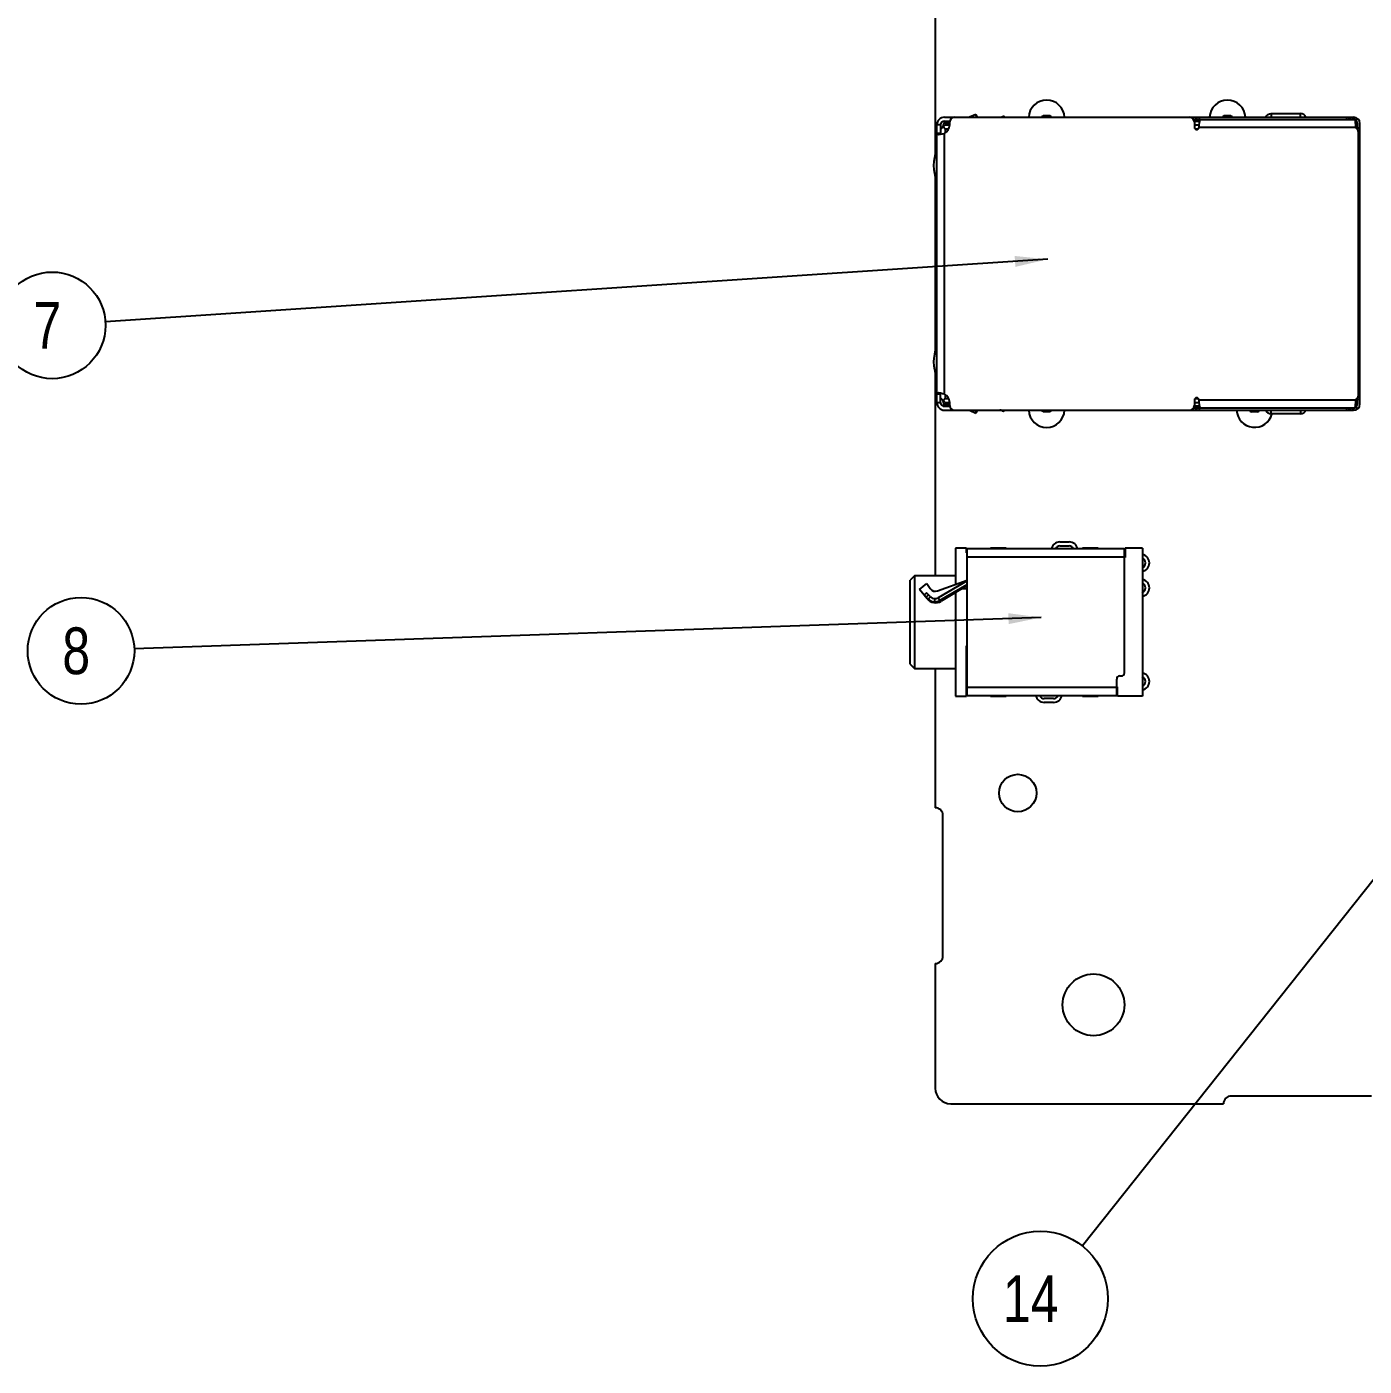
# Model space of a CAD drawing. Header units: millimetres. Extents: x 0 to 841, y 0 to 594.
# Drawn here: x 142.1 to 227.9, y 335.1 to 421 of the extents above; entities that cross this region are included whole.
import ezdxf

# ---------------------------------------------------------------- set-up
doc = ezdxf.new("R2010")
doc.units = ezdxf.units.MM
doc.header["$LTSCALE"] = 46.255
doc.layers.get('0').update_dxf_attribs({"linetype": 'CONTINUOUS'})
doc.layers.add('ASSEM_MEM', color=7, linetype='CONTINUOUS')
doc.layers.add('DETAIL', color=7, linetype='CONTINUOUS')
doc.styles.get("Standard").update_dxf_attribs({"font": 'txt', "width": 0.8})
doc.dimstyles.get("Standard").update_dxf_attribs({"dimtxt": 3, "dimasz": 2.1, "dimexe": 2, "dimexo": 1, "dimtad": 1, "dimzin": 0, "dimdsep": 46, "dimtxsty": 'STANDARD', "dimblk": '_FILLED', "dimblk1": '_FILLED', "dimblk2": '_FILLED', "dimcen": 0.09, "dimazin": 0, "dimtol": 1, "dimtp": 0.01, "dimtm": 0.01, "dimtfac": 1, "dimtofl": 0, "dimtmove": 0, "dimatfit": 3, "dimldrblk": '_FILLED', "dimfxl": 1, "dimtolj": 1, "dimtzin": 0, "dimarcsym": 0})

# ---------------------------------------------------------------- blocks, each defined once
blk = doc.blocks.new('_FILLED')
at = {"color": 0, "linetype": 'BYBLOCK'}
blk.add_solid([(0, 0), (-1, 0.167), (-1, -0.167)], dxfattribs=at)
blk = doc.blocks.new('BALLOON_BL10', base_point=(143.73, 401.868))
at = {"layer": 'DETAIL', "color": 7, "linetype": 'CONTINUOUS'}
blk.add_circle((143.73, 401.868), 3.421, dxfattribs=at)
at = {"layer": 'DETAIL', "color": 7, "linetype": 'CONTINUOUS', "insert": (142.53, 403.368), "char_height": 3, "width": 2.4, "attachment_point": 1, "line_spacing_factor": 0.9}
blk.add_mtext('7', dxfattribs=at)
blk = doc.blocks.new('BALLOON_BL11', base_point=(145.58, 380.989))
at = {"layer": 'DETAIL', "color": 7, "linetype": 'CONTINUOUS'}
blk.add_circle((145.58, 380.989), 3.421, dxfattribs=at)
at = {"layer": 'DETAIL', "color": 7, "linetype": 'CONTINUOUS', "insert": (144.38, 382.489), "char_height": 3, "width": 2.4, "attachment_point": 1, "line_spacing_factor": 0.9}
blk.add_mtext('8', dxfattribs=at)
blk = doc.blocks.new('BALLOON_BL17', base_point=(207.139, 339.42))
at = {"layer": 'DETAIL', "color": 7, "linetype": 'CONTINUOUS'}
blk.add_circle((207.139, 339.42), 4.33, dxfattribs=at)
at = {"layer": 'DETAIL', "color": 7, "linetype": 'CONTINUOUS', "insert": (204.739, 340.92), "char_height": 3, "width": 4.8, "attachment_point": 1, "line_spacing_factor": 0.9}
blk.add_mtext('14', dxfattribs=at)

msp = doc.modelspace()

# ---------------------------------------------------------------- linework, layer by layer
at = {"layer": 'ASSEM_MEM', "color": 3, "linetype": 'CONTINUOUS'}
for p, q in [((200.39, 422.575), (200.39, 412.802)), ((200.39, 411.448), (200.39, 400.202)), ((200.39, 398.848), (200.39, 385.825)), ((200.39, 379.825), (200.39, 370.925)), ((200.89, 361.425), (200.89, 370.425)), ((200.39, 360.925), (200.39, 352.925)), ((228.39, 352.425), (219.39, 352.425)), ((201.39, 351.925), (218.89, 351.925))]:
    msp.add_line(p, q, dxfattribs=at)
at = {"layer": 'ASSEM_MEM', "color": 7, "linetype": 'CONTINUOUS'}
for p, q in [((200.99, 415.225), (227.24, 415.225)), ((203.008, 415.407), (202.602, 415.225)), ((203.008, 415.407), (203.069, 415.27)), ((203.059, 415.225), (203.008, 415.407)), ((203.069, 415.27), (203.075, 415.225)), ((204.855, 415.225), (204.774, 415.315)), ((207.34, 415.325), (207.74, 415.325)), ((216.919, 415.225), (216.919, 415.146)), ((216.974, 415.075), (227.29, 415.075)), ((217.115, 415.075), (217.115, 415.225)), ((217.165, 415.225), (217.165, 415.075)), ((217.36, 415.075), (217.36, 415.225)), ((217.4, 415.051), (217.42, 415.075)), ((218.94, 415.325), (219.34, 415.325)), ((221.94, 415.457), (221.94, 415.225)), ((221.94, 415.457), (223.84, 415.457)), ((223.84, 415.225), (223.84, 415.457)), ((226.786, 415.225), (226.786, 415.075)), ((226.963, 415.075), (226.963, 415.225)), ((227.016, 415.225), (227.016, 415.075)), ((227.193, 415.075), (227.193, 415.225)), ((227.24, 415.225), (227.24, 415.075)), ((227.44, 415.025), (227.44, 415.171)), ((200.49, 396.925), (200.49, 414.725)), ((200.74, 414.725), (200.49, 414.725)), ((200.74, 414.725), (200.74, 414.425)), ((200.74, 414.425), (201.04, 414.725)), ((200.74, 414.425), (200.74, 414.278)), ((200.74, 414.278), (200.74, 414.179)), ((200.89, 414.575), (200.89, 414.625)), ((200.915, 414.6), (201.04, 414.475)), ((200.99, 414.975), (201.33, 414.975)), ((201.04, 414.775), (201.04, 414.975)), ((201.04, 414.925), (201.32, 414.925)), ((201.32, 414.775), (201.04, 414.775)), ((201.04, 414.725), (201.32, 414.725)), ((201.04, 414.475), (201.04, 414.224)), ((201.04, 414.475), (201.259, 414.475)), ((201.32, 414.725), (201.32, 414.925)), ((217.009, 414.975), (217.379, 414.975)), ((217.02, 414.925), (217.02, 414.575)), ((217.02, 414.725), (217.339, 414.725)), ((217.063, 414.475), (217.277, 414.475)), ((217.32, 414.575), (227.39, 414.575)), ((227.375, 414.69), (227.39, 414.675)), ((227.44, 415.025), (227.39, 415.025)), ((227.39, 414.575), (227.39, 414.675)), ((227.49, 414.446), (227.49, 414.825)), ((227.64, 414.525), (227.49, 414.525)), ((227.538, 414.325), (227.64, 414.325)), ((227.54, 414.315), (227.54, 397.335)), ((227.64, 396.825), (227.64, 414.825)), ((200.74, 414.179), (200.49, 414.179)), ((200.622, 414.117), (200.728, 414.141)), ((200.99, 397.461), (200.99, 414.189)), ((227.64, 412.825), (227.54, 412.825)), ((227.54, 412.425), (227.64, 412.425)), ((227.64, 411.249), (227.54, 411.249)), ((227.64, 411.061), (227.54, 411.061)), ((227.54, 410.638), (227.64, 410.638)), ((227.64, 409.325), (227.54, 409.325)), ((227.54, 408.825), (227.64, 408.825)), ((227.64, 402.825), (227.54, 402.825)), ((227.54, 402.325), (227.64, 402.325)), ((227.64, 401.012), (227.54, 401.012)), ((227.54, 400.589), (227.64, 400.589)), ((227.54, 400.401), (227.64, 400.401)), ((227.64, 399.425), (227.54, 399.425)), ((227.54, 399.225), (227.64, 399.225)), ((227.54, 398.825), (227.64, 398.825)), ((200.49, 397.47), (200.74, 397.47)), ((200.74, 396.925), (200.74, 397.47)), ((201.04, 396.925), (200.74, 397.225)), ((200.99, 397.461), (200.854, 397.485)), ((200.89, 397.025), (200.89, 397.075)), ((201.04, 397.175), (200.915, 397.05)), ((201.04, 397.426), (201.04, 397.175)), ((201.04, 397.175), (201.259, 397.175)), ((217.02, 397.075), (217.02, 396.725)), ((217.062, 397.175), (217.277, 397.175)), ((217.339, 396.922), (217.32, 397.075)), ((227.39, 397.075), (217.32, 397.075)), ((227.39, 396.975), (227.39, 397.075)), ((227.49, 396.825), (227.49, 397.204)), ((227.49, 397.125), (227.64, 397.125)), ((227.64, 397.325), (227.54, 397.325)), ((200.49, 396.925), (200.74, 396.925)), ((200.99, 396.675), (201.33, 396.675)), ((200.99, 396.425), (227.24, 396.425)), ((201.04, 396.925), (201.32, 396.925)), ((201.04, 396.675), (201.04, 396.875)), ((201.04, 396.875), (201.32, 396.875)), ((201.32, 396.725), (201.04, 396.725)), ((201.32, 396.725), (201.32, 396.925)), ((202.602, 396.425), (203.008, 396.243)), ((203.008, 396.243), (203.059, 396.425)), ((203.069, 396.379), (203.008, 396.243)), ((203.075, 396.425), (203.069, 396.379)), ((204.774, 396.335), (204.855, 396.425)), ((207.74, 396.325), (207.34, 396.325)), ((216.919, 396.505), (216.919, 396.425)), ((216.974, 396.575), (227.29, 396.575)), ((217.379, 396.675), (217.01, 396.675)), ((217.02, 396.925), (217.339, 396.925)), ((217.115, 396.425), (217.115, 396.575)), ((217.165, 396.575), (217.165, 396.425)), ((217.36, 396.425), (217.36, 396.575)), ((217.42, 396.575), (217.4, 396.599)), ((221.08, 396.325), (220.68, 396.325)), ((221.94, 396.193), (221.94, 396.425)), ((223.84, 396.193), (221.94, 396.193)), ((223.84, 396.425), (223.84, 396.193)), ((226.786, 396.575), (226.786, 396.425)), ((226.963, 396.425), (226.963, 396.575)), ((227.016, 396.575), (227.016, 396.425)), ((227.193, 396.425), (227.193, 396.575)), ((227.24, 396.575), (227.24, 396.425)), ((227.309, 396.599), (227.29, 396.575)), ((227.39, 396.975), (227.375, 396.96)), ((227.39, 396.625), (227.44, 396.625)), ((227.44, 396.478), (227.44, 396.625)), ((201.69, 387.575), (201.69, 385.249)), ((202.39, 387.575), (201.69, 387.575)), ((202.39, 387.275), (202.39, 387.575)), ((203.94, 387.525), (203.94, 387.575)), ((204.94, 387.575), (203.94, 387.575)), ((204.94, 387.575), (204.94, 387.525)), ((208.39, 387.975), (208.99, 387.975)), ((208.39, 387.725), (208.99, 387.725)), ((209.84, 387.525), (209.84, 387.575)), ((210.84, 387.575), (209.84, 387.575)), ((210.84, 387.575), (210.84, 387.525)), ((212.59, 387.575), (212.59, 386.975)), ((213.69, 387.575), (212.59, 387.575)), ((213.69, 387.575), (213.69, 378.075)), ((202.44, 387.275), (202.39, 387.275)), ((202.44, 378.125), (202.44, 387.525)), ((212.54, 387.525), (202.44, 387.525)), ((202.44, 387.025), (212.54, 387.025)), ((203.94, 387.543), (204.94, 387.543)), ((209.84, 387.543), (210.84, 387.543)), ((212.54, 379.578), (212.54, 387.525)), ((212.59, 387.275), (212.54, 387.275)), ((212.54, 386.975), (212.59, 386.975)), ((199.09, 385.825), (198.79, 385.525)), ((198.79, 380.125), (198.79, 385.525)), ((199.09, 379.825), (199.09, 385.825)), ((199.09, 385.825), (201.69, 385.825)), ((199.382, 384.915), (199.846, 385.304)), ((199.846, 385.304), (200.076, 384.977)), ((200.54, 384.831), (202.44, 385.522)), ((202.44, 385.468), (200.572, 384.389)), ((200.672, 384.216), (202.44, 385.237)), ((202.44, 385.17), (200.777, 384.171)), ((199.88, 384.321), (199.382, 384.915)), ((199.83, 384.711), (199.689, 384.57)), ((199.948, 384.311), (199.689, 384.57)), ((199.959, 384.582), (199.818, 384.441)), ((200.089, 384.453), (199.83, 384.711)), ((199.937, 384.322), (199.879, 384.322)), ((199.948, 384.311), (200.089, 384.453)), ((200.372, 384.136), (200.372, 384.335)), ((200.572, 384.389), (200.672, 384.216)), ((201.028, 384.322), (200.855, 384.322)), ((201.69, 384.719), (201.69, 378.075)), ((202.44, 384.975), (202.115, 384.975)), ((202.39, 378.075), (202.39, 381.3)), ((202.39, 381.3), (202.44, 381.3)), ((198.79, 380.125), (199.09, 379.825)), ((202.44, 380.4), (202.39, 380.4)), ((201.69, 379.825), (199.09, 379.825)), ((202.39, 379.55), (202.44, 379.55)), ((202.39, 379.25), (202.44, 379.25)), ((202.44, 379.225), (202.39, 379.225)), ((212.04, 378.125), (212.04, 379.178)), ((212.24, 379.378), (212.34, 379.378)), ((202.39, 378.375), (202.44, 378.375)), ((212.04, 378.625), (202.44, 378.625)), ((202.44, 378.125), (212.04, 378.125)), ((203.94, 378.075), (203.94, 378.125)), ((204.94, 378.125), (204.94, 378.075)), ((209.84, 378.075), (209.84, 378.125)), ((210.84, 378.125), (210.84, 378.075)), ((212.09, 378.675), (212.04, 378.675)), ((212.04, 378.375), (212.09, 378.375)), ((212.09, 378.075), (212.09, 378.675)), ((201.69, 378.075), (202.39, 378.075)), ((204.94, 378.107), (203.94, 378.107)), ((203.94, 378.075), (204.94, 378.075)), ((207.99, 377.925), (207.39, 377.925)), ((207.99, 377.675), (207.39, 377.675)), ((210.84, 378.107), (209.84, 378.107)), ((209.84, 378.075), (210.84, 378.075)), ((213.69, 378.075), (212.09, 378.075))]:
    msp.add_line(p, q, dxfattribs=at)
for points in [[(221.608, 415.225), (221.657, 415.318), (221.735, 415.393), (221.833, 415.441), (221.94, 415.457)], [(224.172, 415.225), (224.123, 415.316), (224.046, 415.392), (223.948, 415.44), (223.84, 415.457)], [(227.29, 415.075), (227.31, 415.051), (227.33, 414.98), (227.35, 414.868), (227.37, 414.728), (227.39, 414.575)], [(217.32, 414.575), (217.34, 414.728), (217.36, 414.868), (217.38, 414.98), (217.4, 415.051)], [(200.49, 414.179), (200.505, 414.159), (200.55, 414.138), (200.622, 414.117)], [(200.728, 414.141), (200.854, 414.165), (200.99, 414.189)], [(200.74, 414.179), (200.747, 414.159), (200.76, 414.147)], [(200.622, 397.533), (200.55, 397.512), (200.505, 397.491), (200.49, 397.47)], [(200.854, 397.485), (200.728, 397.509), (200.622, 397.533)], [(200.76, 397.503), (200.747, 397.491), (200.74, 397.47)], [(227.39, 397.075), (227.37, 396.921), (227.35, 396.781), (227.33, 396.67), (227.309, 396.599)], [(217.4, 396.599), (217.38, 396.67), (217.36, 396.782), (217.339, 396.922)], [(221.608, 396.425), (221.658, 396.33), (221.737, 396.256), (221.834, 396.209), (221.94, 396.193)], [(223.84, 396.193), (223.947, 396.209), (224.045, 396.257), (224.122, 396.332), (224.172, 396.425)]]:
    msp.add_lwpolyline(points, dxfattribs=at)
at = {"layer": 'ASSEM_MEM', "color": 3, "linetype": 'CONTINUOUS'}
for centre, radius in [((205.69, 371.865), 1.2), ((210.55, 358.275), 1.98)]:
    msp.add_circle(centre, radius, dxfattribs=at)
for centre, radius, start, end in [((207.54, 415.175), 1.15, 2.51124, 177.48876), ((219.145, 415.175), 1.15, 2.51124, 177.48876), ((207.54, 396.475), 1.15, 182.51124, 357.48876), ((220.885, 396.475), 1.15, 182.51124, 345.14856), ((213.59, 386.625), 0.3, 286.66089, 289.47307), ((213.59, 385.025), 0.3, 286.66089, 289.47307), ((213.59, 379.025), 0.3, 70.52693, 74.60889), ((200.39, 370.425), 0.5, 0, 90), ((200.39, 361.425), 0.5, 270, 360), ((201.39, 352.925), 1, 180, 270), ((219.39, 351.925), 0.5, 90, 180)]:
    msp.add_arc(centre, radius, start, end, dxfattribs=at)
at = {"layer": 'ASSEM_MEM', "color": 7, "linetype": 'CONTINUOUS'}
for centre, radius, start, end in [((200.99, 414.725), 0.5, 90, 180), ((201.62, 414.925), 0.3, 90, 180), ((204.54, 415.575), 0.35, 270, 312.02463), ((207.34, 415.225), 0.1, 90, 180), ((207.74, 415.225), 0.1, 0, 90), ((216.72, 414.925), 0.3, 0, 90), ((218.94, 415.225), 0.1, 90, 180), ((219.34, 415.225), 0.1, 0, 90), ((227.24, 414.825), 0.4, 0, 90), ((227.24, 414.825), 0.25, 0, 77.3096), ((200.99, 414.725), 0.25, 90, 180), ((201.24, 414.625), 0.35, 126.03027, 180), ((200.72, 414.725), 0.6, 296.74368, 360), ((201.24, 414.625), 0.2, 135.15523, 149.36006), ((217.17, 414.575), 0.15, 180, 360), ((227.49, 414.575), 0.1, 180, 240), ((227.34, 414.315), 0.2, 0, 60), ((202.892, 412.125), 2.602, 158.05338, 201.94837), ((202.892, 399.525), 2.602, 158.05338, 201.94837), ((201.24, 397.025), 0.35, 180, 233.97307), ((200.72, 396.925), 0.6, 0, 63.25632), ((217.17, 397.075), 0.15, 0, 180), ((227.49, 397.075), 0.1, 120, 180), ((227.34, 397.335), 0.2, 300, 360), ((200.99, 396.925), 0.5, 180, 270), ((200.99, 396.925), 0.25, 180, 270), ((201.24, 397.025), 0.2, 210.58718, 225.15523), ((201.62, 396.725), 0.3, 180, 270), ((204.54, 396.075), 0.35, 47.97537, 90), ((207.34, 396.425), 0.1, 180, 270), ((207.74, 396.425), 0.1, 270, 360), ((216.72, 396.725), 0.3, 270, 360), ((220.68, 396.425), 0.1, 180, 270), ((221.08, 396.425), 0.1, 270, 360), ((227.24, 396.825), 0.4, 270, 360), ((227.24, 396.825), 0.25, 282.75358, 360), ((208.39, 387.425), 0.55, 90, 169.52329), ((208.39, 387.425), 0.3, 90, 160.52461), ((208.99, 387.425), 0.55, 10.47671, 90), ((208.99, 387.425), 0.3, 19.47539, 90), ((213.59, 386.625), 0.55, 280.47788, 79.52212), ((213.59, 386.625), 0.3, 289.47307, 70.52693), ((213.59, 385.025), 0.55, 280.47788, 79.52212), ((213.59, 385.025), 0.3, 289.47307, 70.52693), ((200.416, 384.771), 0.7, 219.98577, 301), ((200.372, 384.735), 0.6, 225, 300), ((200.403, 385.207), 0.4, 215.06412, 289.99862), ((200.372, 384.735), 0.4, 225, 300), ((212.24, 379.178), 0.2, 90, 180), ((212.34, 379.578), 0.2, 270, 360), ((213.59, 379.025), 0.55, 280.47788, 79.52212), ((213.59, 379.025), 0.3, 289.47307, 70.52693), ((207.39, 378.225), 0.55, 190.47671, 270), ((207.39, 378.225), 0.3, 199.47539, 270), ((207.99, 378.225), 0.55, 270, 349.52329), ((207.99, 378.225), 0.3, 270, 340.52461)]:
    msp.add_arc(centre, radius, start, end, dxfattribs=at)

# ---------------------------------------------------------------- block references
at = {"layer": 'DETAIL', "color": 7, "linetype": 'CONTINUOUS'}
for name, p in [('BALLOON_BL10', (143.73, 401.868)), ('BALLOON_BL11', (145.58, 380.989)), ('BALLOON_BL17', (207.139, 339.42))]:
    msp.add_blockref(name, p, dxfattribs=at)

# ---------------------------------------------------------------- leaders
for points in [[(207.609, 406.11), (147.143, 402.095)], [(207.19, 383.125), (148.999, 381.108)], [(232.775, 371.665), (209.834, 342.81)]]:
    msp.add_leader(points, dimstyle='STANDARD', override={"dimtad": 0}, dxfattribs=at)

doc.saveas('drawing.dxf')
